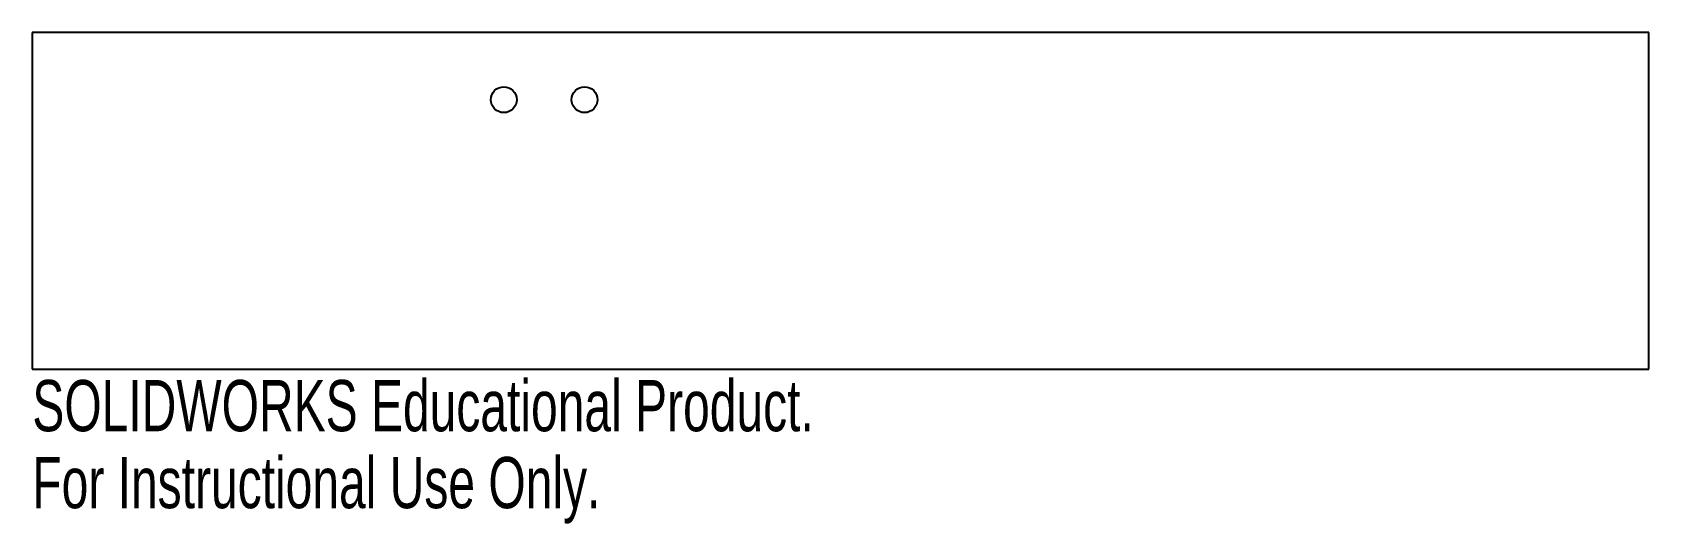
# Model space of a CAD drawing. Header units: inches. Extents: x -3 to 3, y -1.2 to 0.62.
import ezdxf

# ---------------------------------------------------------------- set-up
doc = ezdxf.new("R2010")
doc.units = ezdxf.units.IN
doc.header["$MEASUREMENT"] = 0
doc.styles.add('SLDTEXTSTYLE0', font='TXT', dxfattribs={"width": 0.7})

msp = doc.modelspace()

# ---------------------------------------------------------------- linework, layer by layer
at = {"color": 7, "linetype": 'Continuous', "lineweight": 25}
for p, q in [((3, 0.625), (-3, 0.625)), ((-3, 0.625), (-3, -0.625)), ((3, -0.625), (3, 0.625)), ((-3, -0.625), (3, -0.625))]:
    msp.add_line(p, q, dxfattribs=at)
for centre in [(-1.25, 0.375), (-0.95, 0.375)]:
    msp.add_circle(centre, 0.048, dxfattribs=at)

# ---------------------------------------------------------------- texts
at = {"color": 7, "linetype": 'Continuous', "char_height": 0.1903, "attachment_point": 1, "style": 'SLDTEXTSTYLE0'}
for s, insert in [('SOLIDWORKS Educational Product.', (-3, -0.6651)), ('For Instructional Use Only.', (-3, -0.9506))]:
    msp.add_mtext(s, dxfattribs=dict(at, insert=insert))

doc.saveas('drawing.dxf')
